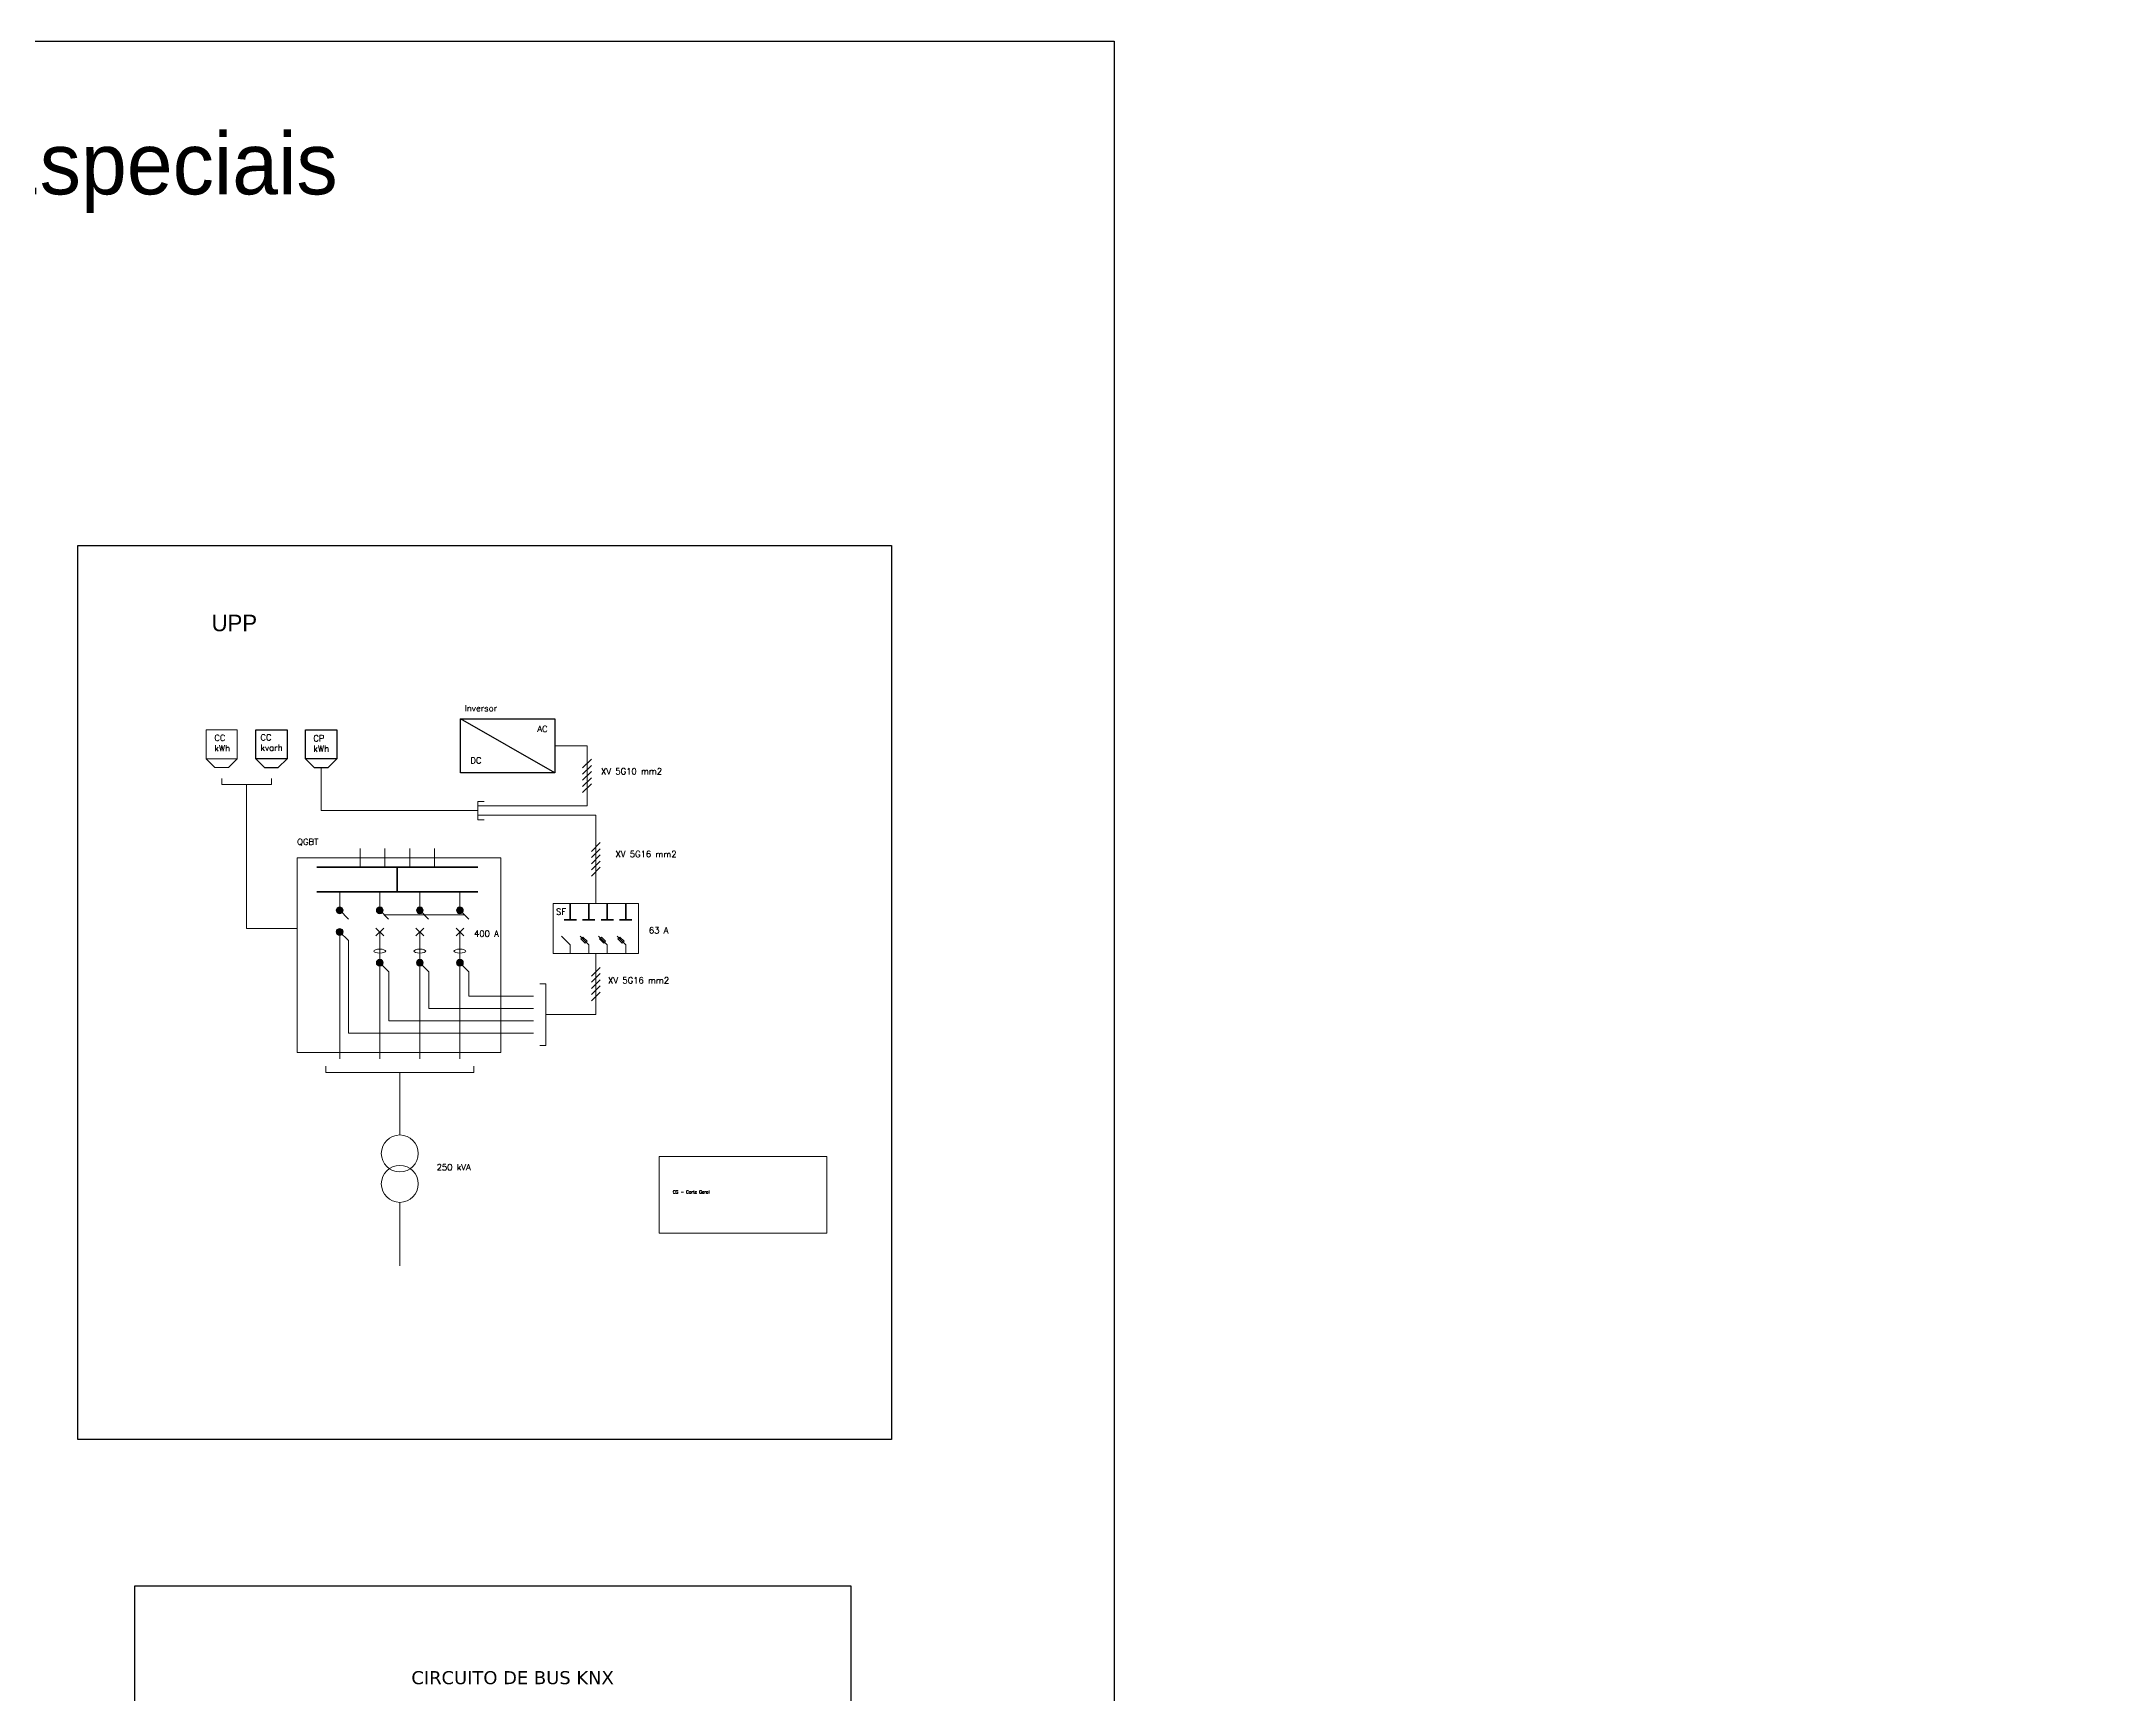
# Model space of a CAD drawing. Header units: millimetres. Extents: x 145 to 60311, y -8355 to 8851.
# Drawn here: x 1229.2 to 1564.1, y 295.5 to 563.6 of the extents above; entities that cross this region are included whole.
import ezdxf

# ---------------------------------------------------------------- set-up
doc = ezdxf.new("R2010")
doc.units = ezdxf.units.MM
doc.layers.add('Iluminação de Circulação', color=7, linetype='Continuous', true_color=0x969696)
doc.layers.add('Tubagens', color=255, linetype='Continuous')
doc.styles.add('Roman', font='romans')
doc.styles.add('TableTextStyle', font='')
doc.styles.get('TableTextStyle').set_extended_font_data('VERDANA.TTF')

# ---------------------------------------------------------------- blocks, each defined once
blk = doc.blocks.new('UPP CC')
at = {"lineweight": 5}
for p, q in [((324907, -10503), (326322, -11917)), ((326322, -11917), (328556, -11917)), ((329970, -10503), (328556, -11917))]:
    blk.add_line(p, q, dxfattribs=at)
blk.add_lwpolyline([(324907, -5848), (329970, -5848), (329970, -10503), (324907, -10503)], close=True, dxfattribs=at)
at = {"lineweight": 5, "insert": (326247, -6622), "char_height": 1000, "attachment_point": 1, "style": 'Roman'}
blk.add_mtext_dynamic_manual_height_columns('CC\\PkWh', width=4163.43, gutter_width=1.25, heights=[0], dxfattribs=at)
blk = doc.blocks.new('circ')
at = {"lineweight": 5}
h = blk.add_hatch(color=256, dxfattribs=at)
h.dxf.hatch_style = 1
h.paths.add_polyline_path([(341631, -31693, 1), (340531, -31693, 1)])
blk.add_circle((341081, -31693), 550, dxfattribs=at)
blk = doc.blocks.new('UPP CC2')
for p, q in [((333454, -10503), (334868, -11917)), ((334868, -11917), (337102, -11917)), ((338517, -10503), (337102, -11917))]:
    blk.add_line(p, q)
blk.add_lwpolyline([(333454, -5848), (338517, -5848), (338517, -10503), (333454, -10503)], close=True)
at = {"insert": (334207, -6556), "char_height": 1000, "attachment_point": 1, "style": 'Roman'}
blk.add_mtext_dynamic_manual_height_columns('CC\\Pkvarh', width=4163.43, gutter_width=1.25, heights=[0], dxfattribs=at)
blk = doc.blocks.new('UPP CP')
for p, q in [((342136, -10503), (343550, -11917)), ((343550, -11917), (345785, -11917)), ((347199, -10503), (345785, -11917))]:
    blk.add_line(p, q)
blk.add_lwpolyline([(342136, -5848), (347199, -5848), (347199, -10503), (342136, -10503)], close=True)
at = {"insert": (343400, -6709), "char_height": 1000, "attachment_point": 1, "style": 'Roman'}
blk.add_mtext_dynamic_manual_height_columns('CP\\PkWh', width=4163.43, gutter_width=1.25, heights=[0], dxfattribs=at)
blk = doc.blocks.new('UPP inversor')
blk.add_line((374656, -12813), (359369, -4032))
blk.add_lwpolyline([(359369, -4032), (374656, -4032), (374656, -12813), (359369, -12813)], close=True)
at = {"char_height": 1000, "attachment_point": 1, "style": 'Roman'}
for s, insert in [('Inversor', (360012, -1819)), ('AC', (371799, -5174)), ('DC', (360941, -10289))]:
    blk.add_mtext_dynamic_manual_height_columns(s, width=4163.43, gutter_width=1.25, heights=[1000], dxfattribs=dict(at, insert=insert))

msp = doc.modelspace()

# ---------------------------------------------------------------- linework, layer by layer
at = {"lineweight": 5}
for p, q in [((1317.67, 449.35), (1312.46, 449.35)), ((1317.67, 439.61), (1317.67, 449.35)), ((1274.56, 445.86), (1274.56, 438.86)), ((1316.96, 445.77), (1318.37, 447.19)), ((1316.96, 444.77), (1318.37, 446.19)), ((1258.43, 444.07), (1258.43, 443.07)), ((1258.43, 443.07), (1266.49, 443.07)), ((1262.46, 443.07), (1262.46, 419.74)), ((1266.49, 443.07), (1266.49, 444.07)), ((1316.96, 443.77), (1318.37, 445.19)), ((1316.96, 442.77), (1318.37, 444.19)), ((1316.96, 442.77), (1318.37, 444.19)), ((1316.96, 441.77), (1318.37, 443.19)), ((1274.56, 438.86), (1299.98, 438.86)), ((1299.98, 440.36), (1299.98, 437.36)), ((1299.98, 440.36), (1300.98, 440.36)), ((1299.98, 439.61), (1317.67, 439.61)), ((1299.98, 438.11), (1319.09, 438.11)), ((1299.98, 437.36), (1300.98, 437.36)), ((1319.09, 438.11), (1319.09, 423.79)), ((1280.91, 429.69), (1280.91, 432.69)), ((1284.91, 429.69), (1284.91, 432.69)), ((1288.91, 429.69), (1288.91, 432.69)), ((1292.91, 429.69), (1292.91, 432.69)), ((1318.38, 432.24), (1319.79, 433.66)), ((1318.38, 431.24), (1319.79, 432.66)), ((1318.38, 430.24), (1319.79, 431.66)), ((1318.38, 429.24), (1319.79, 430.66)), ((1318.38, 429.24), (1319.79, 430.66)), ((1318.38, 428.24), (1319.79, 429.66)), ((1277.56, 422.69), (1277.56, 425.69)), ((1284.06, 422.69), (1284.06, 425.69)), ((1290.56, 422.69), (1290.56, 425.69)), ((1297.06, 422.69), (1297.06, 425.69)), ((1277.56, 422.69), (1278.98, 421.27)), ((1284.06, 422.69), (1285.48, 421.27)), ((1284.77, 421.98), (1297.77, 421.98)), ((1290.56, 422.69), (1291.98, 421.27)), ((1297.06, 422.69), (1298.48, 421.27)), ((1262.46, 419.74), (1270.67, 419.74)), ((1277.53, 419.22), (1278.98, 417.77)), ((1277.56, 419.19), (1277.56, 398.61)), ((1283.43, 418.55), (1284.7, 419.82)), ((1283.43, 419.82), (1284.7, 418.55)), ((1284.06, 419.19), (1284.06, 398.61)), ((1289.93, 418.55), (1291.2, 419.82)), ((1289.93, 419.82), (1291.2, 418.55)), ((1290.56, 419.19), (1290.56, 398.61)), ((1296.43, 418.55), (1297.7, 419.82)), ((1296.43, 419.82), (1297.7, 418.55)), ((1297.06, 419.19), (1297.06, 398.61)), ((1278.98, 417.77), (1278.98, 402.77)), ((1314.94, 417.1), (1313.53, 418.52)), ((1314.94, 417.1), (1314.94, 415.69)), ((1316.53, 418.52), (1317.94, 417.1)), ((1317.94, 417.1), (1317.94, 415.69)), ((1319.09, 405.77), (1319.09, 415.69)), ((1319.53, 418.52), (1320.94, 417.1)), ((1320.94, 417.1), (1320.94, 415.69)), ((1322.53, 418.52), (1323.94, 417.1)), ((1323.94, 417.1), (1323.94, 415.69)), ((1284.06, 414.19), (1285.51, 412.74)), ((1285.51, 412.74), (1285.51, 404.77)), ((1290.56, 414.19), (1292.01, 412.74)), ((1292.01, 412.74), (1292.01, 406.77)), ((1297.06, 414.19), (1298.51, 412.74)), ((1298.51, 412.74), (1298.51, 408.77)), ((1318.38, 412.03), (1319.79, 413.44)), ((1318.38, 411.03), (1319.79, 412.44)), ((1298.51, 408.77), (1308.98, 408.77)), ((1311, 410.77), (1310, 410.77)), ((1311, 410.77), (1311, 400.77)), ((1318.38, 410.03), (1319.79, 411.44)), ((1318.38, 409.03), (1319.79, 410.44)), ((1318.38, 409.03), (1319.79, 410.44)), ((1318.38, 408.03), (1319.79, 409.44)), ((1292.01, 406.77), (1308.98, 406.77)), ((1311, 405.77), (1319.09, 405.77)), ((1278.98, 402.77), (1308.98, 402.77)), ((1285.51, 404.77), (1308.98, 404.77)), ((1311, 400.77), (1310, 400.77)), ((1275.31, 396.39), (1275.31, 397.39)), ((1275.31, 396.39), (1299.31, 396.39)), ((1287.31, 396.39), (1287.31, 386.26)), ((1299.31, 396.39), (1299.31, 397.39)), ((1287.31, 375.33), (1287.31, 365.06))]:
    msp.add_line(p, q, dxfattribs=at)
at = {"lineweight": 211}
for p, q in [((1273.87, 429.69), (1299.95, 429.69)), ((1286.91, 429.69), (1286.91, 425.69)), ((1273.87, 425.69), (1299.95, 425.69))]:
    msp.add_line(p, q, dxfattribs=at)
at = {"lineweight": 100}
for p, q in [((1314.94, 423.79), (1314.94, 421.14)), ((1317.94, 423.79), (1317.94, 421.14)), ((1320.94, 423.79), (1320.94, 421.14)), ((1323.94, 423.79), (1323.94, 421.14)), ((1313.94, 421.14), (1315.94, 421.14)), ((1316.94, 421.14), (1318.94, 421.14)), ((1319.94, 421.14), (1321.94, 421.14)), ((1322.94, 421.14), (1324.94, 421.14))]:
    msp.add_line(p, q, dxfattribs=at)
for points in [[(670.4, 563.61), (1403.16, 563.61), (1403.16, 149.46), (670.4, 149.46)], [(1235.11, 481.86), (1367.05, 481.86), (1367.05, 336.89), (1235.11, 336.89)], [(1244.34, 313.17), (1360.45, 313.17), (1360.45, 169.51), (1244.34, 169.51)]]:
    msp.add_lwpolyline(points, close=True)
at = {"lineweight": 5}
for points in [[(1270.67, 431.21), (1303.67, 431.21), (1303.67, 399.61), (1270.67, 399.61)], [(1312.17, 423.79), (1326, 423.79), (1326, 415.69), (1312.17, 415.69)], [(1316.68, 418.06), (1316.99, 418.36), (1317.67, 417.68), (1317.37, 417.37)], [(1319.68, 418.06), (1319.99, 418.36), (1320.67, 417.68), (1320.37, 417.37)], [(1322.68, 418.06), (1322.99, 418.36), (1323.67, 417.68), (1323.37, 417.37)], [(1329.39, 382.75), (1356.53, 382.75), (1356.53, 370.33), (1329.39, 370.33)]]:
    msp.add_lwpolyline(points, close=True, dxfattribs=at)
for centre in [(1287.31, 383.26), (1287.31, 378.33)]:
    msp.add_circle(centre, 3, dxfattribs=at)
for centre in [(1284.06, 416.07), (1290.56, 416.07), (1297.06, 416.07)]:
    msp.add_ellipse(centre, major_axis=(0.964, 0), ratio=0.338918, dxfattribs=at)

# ---------------------------------------------------------------- block references
at = {"lineweight": 5, "xscale": 0.001, "yscale": 0.001, "zscale": 0.001}
for name, p in [('UPP inversor', (937.81, 457.78)), ('UPP CC2', (930.51, 457.78)), ('UPP CP', (929.89, 457.78)), ('circ', (936.48, 454.38)), ('circ', (942.98, 454.38)), ('circ', (949.48, 454.38)), ('circ', (955.98, 454.38)), ('circ', (936.48, 450.88)), ('circ', (942.98, 445.88)), ('circ', (949.48, 445.88)), ('circ', (955.98, 445.88))]:
    msp.add_blockref(name, p, dxfattribs=at)
at = {"xscale": 0.001, "yscale": 0.001, "zscale": 0.001}
msp.add_blockref('UPP CC', (930.99, 457.78), dxfattribs=at)

# ---------------------------------------------------------------- texts
at = {"insert": (1024.72, 548.79), "char_height": 10, "attachment_point": 1}
msp.add_mtext_dynamic_manual_height_columns('\\pi68.933;Instalações Elétricas Especiais', width=342.2668, gutter_width=12.5, heights=[0], dxfattribs=at)
at = {"lineweight": 5, "attachment_point": 1, "style": 'Roman'}
for s, width, gutter_width, insert, char_height in [('XV 5G10 mm2', 11930.6783, 0, (1319.94, 445.74), 1), ('QGBT', 3189.217, 0, (1270.67, 434.3), 1), ('XV 5G16 mm2', 11930.6783, 0, (1322.29, 432.31), 1), ('SF', 3189.217, 0, (1312.64, 422.96), 1), ('400 A', 3189.217, 0, (1299.34, 419.41), 1), ('63 A', 2279.0789, 0, (1327.7, 419.95), 1), ('XV 5G16 mm2', 11930.6783, 0, (1321.08, 411.83), 1), ('250 kVA', 6723.9847, 0, (1293.28, 381.53), 1), ('CG - Corte Geral', 8895.5921, 27080.95, (1331.58, 377.27), 0.5)]:
    msp.add_mtext_dynamic_manual_height_columns(s, width=width, gutter_width=gutter_width, heights=[1000], dxfattribs=dict(at, insert=insert, char_height=char_height))
at = {"layer": 'Iluminação de Circulação', "style": 'TableTextStyle'}
msp.add_text('CIRCUITO DE BUS KNX', height=2.1157, dxfattribs=at).set_placement((1289.18, 297.2))
at = {"layer": 'Tubagens', "insert": (1256.8, 470.63), "char_height": 2.679, "attachment_point": 1}
msp.add_mtext_dynamic_manual_height_columns('UPP', width=48935.3489, gutter_width=10, heights=[0], dxfattribs=at)

doc.saveas('drawing.dxf')
